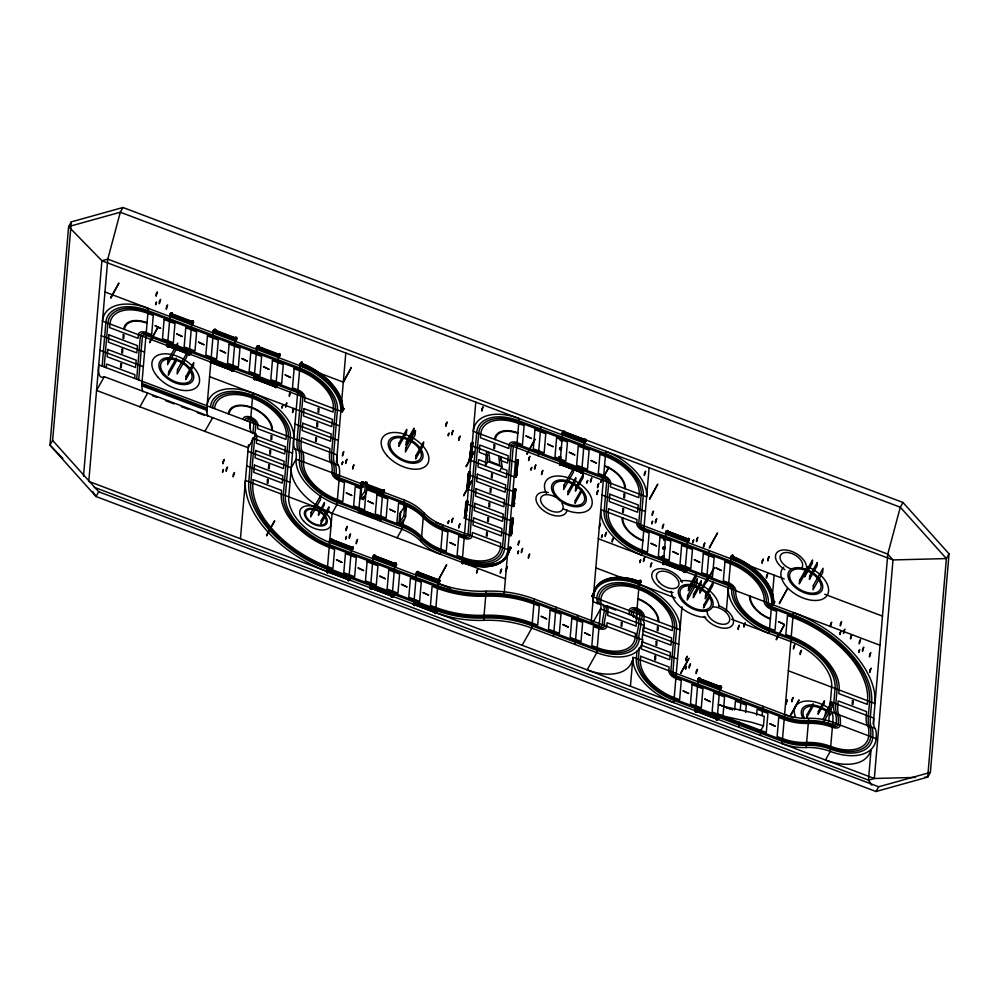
<?xml version="1.0" encoding="UTF-8"?>
<svg xmlns="http://www.w3.org/2000/svg" width="999" height="999" viewBox="0 0 999 999"><rect width="100%" height="100%" fill="white"/><g stroke="black" fill="none" stroke-linecap="round" stroke-linejoin="round"><path stroke-width="1.5" d="M142.907 391.733A54.296 11.364 -69.3 0 1 141.895 385.789L142.083 381.231M104.333 376.673L96.553 390.422L248.227 447.777L255.994 434.028L104.333 376.673A54.296 11.364 -69.3 0 1 98.739 364.835L337.075 454.97A49.076 10.277 -69.3 0 0 338.261 465.259L294.93 448.863A49.076 10.277 -69.3 0 1 293.743 438.573A47.378 27.51 29.5 0 0 252.897 393.057A47.378 27.51 29.5 0 0 207.08 405.806L206.893 410.364A54.296 11.364 -69.3 0 0 207.904 416.321M593.344 597.015L680.007 629.795A47.378 27.51 29.5 0 0 639.16 584.265A47.378 27.51 29.5 0 0 593.344 597.015C590.147 606.605 603.758 599.388 600.574 608.978L596.84 652.684L587.112 669.867A47.378 27.51 29.5 0 0 632.242 660.776M636.675 613.398L636.788 617.482M435.464 612.474A98.152 77.223 4.9 0 0 483.641 620.317A98.152 77.223 4.9 0 1 531.818 628.121L596.84 652.684A47.378 27.51 29.5 0 0 642.657 639.934C640.571 634.939 648.351 621.778 641.158 619.105M207.08 405.806L206.93 407.992L141.933 383.416M62.837 458.379L49.95 445.154L52.622 440.422L71.304 221.878L122.989 207.492L902.984 502.485L949.05 553.846L930.381 772.389L927.696 777.122L876.011 791.508L96.016 496.515L49.95 445.154L68.619 226.611L71.304 221.878M83.504 476.198L101.91 260.751L68.619 226.611L120.305 212.225L900.299 507.217L946.378 558.578L927.696 777.122L924.649 777.197M102.135 366.121L105.869 322.402A43.681 25.362 29.5 0 1 148.102 310.652L299.775 368.007A43.681 25.362 29.5 0 1 337.425 409.977L333.691 453.696M104.158 366.883L107.892 323.177A41.459 24.076 29.5 0 1 147.989 312.013L299.65 369.38A41.459 24.076 29.5 0 1 335.389 409.215L331.656 452.922A49.076 10.277 -69.3 0 0 332.842 463.211M106.194 367.657L106.506 364.011L134.94 374.762L134.628 378.409M136.663 379.17L140.397 335.464A5.919 3.434 29.5 0 1 146.116 333.878L297.789 391.233A5.919 3.434 29.5 0 1 302.897 396.928L299.163 440.634A49.076 10.277 -69.3 0 0 300.337 450.924A49.076 10.277 -69.3 0 1 301.523 461.201A41.459 24.076 29.5 0 0 337.262 501.023L379.158 516.858M138.686 379.945L142.42 336.238A3.696 2.148 29.5 0 1 146.004 335.239L297.665 392.595A3.696 2.148 29.5 0 1 300.861 396.153L297.128 439.86A49.076 10.277 -69.3 0 0 298.314 450.149A49.076 10.277 -69.3 0 1 299.488 460.427A43.681 25.362 29.5 0 0 337.15 502.385L358.816 510.576M141.696 385.739L148.302 308.379A47.378 27.51 29.5 0 0 102.472 321.129L340.809 411.263A47.378 27.51 29.5 0 0 299.962 365.734L288.761 496.865A47.378 27.51 29.5 0 0 329.608 542.395L450.499 588.111M167.108 345.929L167.907 344.405L190.859 353.234L190.072 354.62L167.108 345.929L167.907 344.405M168.556 345.816L167.183 345.142L171.478 346.765M169.73 315.309L192.695 323.988L169.73 315.309L170.517 313.786L193.481 322.465L192.695 323.988M171.204 313.536L172.328 313.137L170.742 316.358L169.793 314.523M167.395 346.703L168.968 343.481L169.668 344.255L168.132 346.978L167.395 346.703L168.968 343.481M167.482 345.704L169.967 316.571M167.944 343.906L190.921 352.447L190.135 353.971M170.554 313.286L193.531 321.978L192.095 323.102C191.995 324.775 190.222 324.101 191.358 322.827L171.166 315.185M168.132 346.978L167.432 346.203M170.742 316.358L172.328 313.137M170.005 316.071L171.591 312.862M188.324 354.62L189.897 351.398L190.597 352.172L189.061 354.895L188.324 354.62L189.897 351.398M189.061 354.895L189.485 353.733L188.749 353.446M189.335 351.623L191.633 324.762M190.934 323.988C192.108 319.668 194.668 320.642 191.671 324.263M190.072 354.62L167.12 345.779M192.745 323.351L193.531 321.978M210.439 362.312L211.239 360.801L234.191 369.63L233.404 371.004L210.439 362.312L211.239 360.801M211.463 363.374C214.46 359.74 211.888 358.766 210.727 363.087L211.501 362.874L210.514 361.526L213.386 362.612M213.062 331.693L236.026 340.372L213.062 331.693L213.848 330.169L236.813 338.861L236.026 340.372M215.659 329.533L214.073 332.742L213.336 332.467L214.922 329.245L215.659 329.533L214.498 331.581L213.112 331.056L220.304 333.616M206.568 411.825L213.299 332.954M211.276 360.302L234.253 368.843L232.817 370.117C232.705 371.778 230.944 371.116 232.08 369.842M213.898 329.67L236.863 338.361L236.076 339.735L234.69 339.21M214.073 332.742L213.386 331.968M213.336 332.467L214.922 329.245M234.266 340.384L235.851 337.163L236.551 337.937L235.002 340.659L234.266 340.384L235.851 337.163M232.667 368.019L234.965 341.159M235.002 340.659L236.588 337.437M232.392 371.278C235.389 367.657 232.817 366.683 231.656 371.004M233.404 371.004L210.452 362.175M236.076 339.735L236.863 338.361M253.771 378.708L254.57 377.185L277.522 386.014L276.748 387.387L253.771 378.708L254.57 377.185M254.483 378.309L253.846 377.922L258.154 379.545M256.393 348.077L279.358 356.768L256.393 348.077L257.18 346.553L280.145 355.244L279.358 356.768M257.879 346.303L258.991 345.916L257.417 349.126L256.681 348.851L256.456 347.29L277.984 355.432M240.447 538.748L248.476 444.767M249.9 428.209L252.897 393.057M254.058 379.483L255.644 376.261L256.331 377.035L254.795 379.757L254.058 379.483L255.644 376.261M254.146 378.484L256.631 349.35M254.608 376.685L277.585 385.227L276.149 386.501M257.23 346.066L280.195 354.745L279.408 356.131L280.195 354.745M254.795 379.757L254.096 378.983M257.417 349.126L257.829 347.964L278.022 355.607M256.681 348.851L258.254 345.642M252.922 433.678L253.796 423.476A3.696 2.148 29.5 0 0 250.599 419.917A3.696 2.148 29.5 0 0 247.028 420.916M274.987 387.387L276.573 384.178L277.26 384.952L275.724 387.674L274.987 387.387L276.573 384.178M277.61 356.768L279.183 353.559L279.882 354.333L278.346 357.043L277.61 356.768L279.183 353.559M275.999 384.403L278.296 357.542M278.346 357.043L278.758 355.881M276.748 387.387L253.783 378.559M342.282 411.825L341.583 411.051L343.132 408.329L343.868 408.603L342.282 411.825L341.708 410.789A47.952 27.847 29.5 0 0 300.374 364.71L299.737 364.323L306.119 366.995A48.189 27.984 29.5 0 1 341.084 402.634M300.012 365.234L301.586 362.025L302.285 362.799L300.749 365.522L300.012 365.234L301.586 362.025M300.499 363.087L301.149 363.336A47.952 27.847 29.5 0 1 342.482 409.415L341.67 411.226M300.749 365.522L302.322 362.3M327.547 570.229L326.748 571.753L327.547 570.229L350.499 579.058L327.535 570.379M327.46 571.353L326.823 570.966M327.035 572.527L328.609 569.305L329.308 570.079L327.772 572.802L327.035 572.527L328.609 569.305M338.261 465.234A49.076 10.277 -69.3 0 1 339.435 475.536L336.963 504.657L332.093 513.249L327.123 571.528A94.755 55.02 29.5 0 1 245.429 480.469L505.432 578.808M336.426 462.637L345.791 352.984M349.126 577.734L327.597 569.592L350.562 578.271L349.126 579.545M330.157 539.597L353.109 548.439L352.335 549.812L329.37 541.121L330.157 539.597L353.122 548.289L352.335 549.812M330.207 538.961L353.171 547.789L330.207 538.961L329.433 540.334L335.14 542.644M327.772 572.802L328.196 571.628M330.382 542.17C333.379 538.548 330.819 537.574 329.645 541.895L330.382 542.17L330.806 541.008M341.883 411.313L341.883 406.855A48.189 27.984 29.5 0 0 341.433 404.058M342.669 409.927L342.657 405.482A48.189 27.984 29.5 0 0 306.893 365.622L301.161 363.186M341.546 411.538L343.132 408.329M347.964 580.431L349.55 577.222L350.237 577.996L348.701 580.719L347.964 580.431L349.55 577.222M351.785 547.265L352.897 546.878L351.311 550.087L350.574 549.812L350.999 548.651M348.701 580.719L348.002 579.944M348.976 577.447L351.273 550.586M351.311 550.087L353.184 547.652M352.16 546.603L350.574 549.812M326.76 571.603L349.725 580.294M359.44 512.25C362.437 508.616 359.865 507.642 358.703 511.963L359.44 512.25L358.466 510.551L359.265 509.028L382.217 517.857L359.265 509.028M363.586 485.414L360.726 484.19L362.113 484.715M362.15 484.215L360.764 483.691L361.563 482.167L384.528 490.859L383.079 492.132M358.629 512.862L361.114 483.716M359.203 509.677L382.167 518.506L359.203 509.677L358.416 511.188L381.381 519.88L382.18 518.356M361.488 482.954L384.453 491.645L383.678 493.019L366.458 486.501M361.563 482.167L360.764 483.691M361.626 487.4L360.814 496.965L363.886 498.126M362.575 481.893L360.989 485.102L361.725 485.377L363.311 482.167L362.575 481.893L361.039 484.602L361.775 484.89M361.725 485.377L363.311 482.167M363.261 499.575L366.458 492.095L367.282 482.542L365.584 481.893L364.76 491.458L359.865 498.289L363.261 499.575L363.499 496.84M365.971 492.245L364.473 509.902L353.634 505.794L355.269 486.675L360.689 488.723L365.584 481.893M370.879 586.613L370.08 588.136L370.879 586.613L393.831 595.454L370.866 586.763M370.791 587.749L370.154 587.35M370.367 588.911L371.953 585.701L372.639 586.475L371.104 589.185L370.367 588.911L371.953 585.701M370.454 587.924L372.939 558.778M372.977 558.279L374.563 555.069L375.262 555.844L373.713 558.566L372.977 558.279L374.563 555.069M370.929 585.976L393.881 594.805L370.929 585.976L370.142 587.499M373.489 555.993L396.441 564.822L395.666 566.196L372.702 557.517L373.489 555.993L396.453 564.672L395.666 566.196M373.551 555.344L396.503 564.185L373.551 555.344L372.752 556.868L377.073 558.354M371.104 589.185L370.404 588.411M380.831 517.332L381.943 516.945L380.369 520.154L379.632 519.88L380.057 518.718M383.129 490.472L384.24 490.084L382.654 493.294L381.918 493.019L382.342 491.858M380.294 521.053L380.482 518.768L402.147 526.972A49.076 38.611 4.9 0 1 421.403 539.448A49.076 38.611 4.9 0 0 440.634 551.935L462.287 560.139A43.681 25.362 29.5 0 0 504.532 548.389L513.249 446.403A3.696 2.148 29.5 0 1 516.82 445.404L603.496 478.184A3.696 2.148 29.5 0 1 606.68 481.73L604.195 510.876A43.681 25.362 29.5 0 0 641.845 552.847L728.508 585.626A3.696 2.148 29.5 0 1 731.705 589.185A43.681 25.362 29.5 0 0 769.355 631.156L791.021 639.348A51.074 29.658 29.5 0 1 835.052 688.436L833.815 702.996A49.076 10.277 -69.3 0 0 834.989 713.286M382.779 491.908L380.607 517.407L402.272 525.599A49.076 38.611 4.9 0 1 421.516 538.086A49.076 38.611 4.9 0 0 440.746 550.574L462.412 558.778A41.459 24.076 29.5 0 0 502.497 547.614L511.213 445.629A5.919 3.434 29.5 0 1 516.945 444.031L603.608 476.81A5.919 3.434 29.5 0 1 608.716 482.505L606.218 511.638A41.459 24.076 29.5 0 0 641.957 551.485L728.633 584.253A5.919 3.434 29.5 0 1 733.728 589.947A41.459 24.076 29.5 0 0 769.467 629.782L791.133 637.974A53.297 30.957 29.5 0 1 837.087 689.198L835.838 703.771A49.076 10.277 -69.3 0 0 837.025 714.06M381.206 516.67L379.632 519.88M381.918 493.019L383.504 489.81M383.678 493.019L366.433 486.351M392.495 594.28L393.618 593.893L392.033 597.102L391.296 596.828L391.72 595.654M394.33 565.034L395.492 562.986L396.228 563.261L394.655 566.483L393.956 565.709M392.033 597.102L393.893 594.667M392.307 593.843L394.605 566.97M392.882 593.606L391.296 596.828M395.492 562.986L393.918 566.196M370.092 587.999L393.057 596.678M395.067 565.309L395.729 565.409M400.749 512.075L399.937 521.628L402.997 522.789L403.234 520.054M402.634 521.291L401.96 529.245L397.09 537.837M403.646 509.527L404.445 500.099L366.521 485.714M404.695 506.555L399.8 513.386L398.988 522.952L403.883 516.121L404.695 506.555L406.393 507.205L405.582 516.77L402.385 524.238L396.965 522.19L398.601 503.059L404.021 505.119A49.076 38.611 4.9 0 1 423.264 517.594M414.21 603.009L413.411 604.532L414.21 603.009L437.162 611.838L414.198 603.146M414.123 604.133L413.486 603.746M413.698 605.294L415.284 602.085L415.971 602.859L414.435 605.581L413.698 605.294L415.284 602.085M413.786 604.308L416.271 575.174M416.321 574.675L417.894 571.453L418.593 572.227L417.058 574.949L416.321 574.675L417.894 571.453M414.26 602.36L437.212 611.201L414.26 602.36L413.474 603.883M416.82 572.377L439.772 581.206L438.998 582.592L416.034 573.901L416.82 572.377L439.785 581.068L438.998 582.592M416.883 571.74L439.847 580.419L416.883 571.74L416.096 573.114L438.399 581.705L437.987 582.867L437.287 582.092L446.665 564.685L438.536 579.832M414.435 605.581L413.736 604.807M417.058 574.949L417.47 573.788M423.676 512.599A49.076 38.611 4.9 0 0 442.919 525.074L440.434 554.22A49.076 38.611 4.9 0 1 421.178 541.745L423.676 512.599A49.076 38.611 4.9 0 0 404.433 500.112M434.627 613.211L436.213 610.002L436.9 610.776L435.364 613.498L434.627 613.211L436.213 610.002M435.364 613.498L434.677 612.724M637.774 617.819C644.954 620.504 637.187 633.653 639.273 638.648A43.681 25.362 29.5 0 1 597.027 650.411L532.03 625.824A98.152 77.223 4.9 0 0 483.841 618.006A98.152 77.223 4.9 0 1 435.664 610.202L437.937 583.366A98.152 77.223 4.9 0 0 486.138 591.183A98.152 77.223 4.9 0 1 534.315 598.988L642.657 639.934M436.95 610.277L435.789 612.325L436.451 612.424M437.25 582.592C438.411 578.259 440.984 579.233 437.987 582.867M465.097 518.431L466.67 515.209L465.934 514.935L466.633 515.709L465.097 518.431L464.36 518.156L466.583 501.011L465.472 516.545L464.485 517.832M466.845 489.011L468.381 486.288L469.118 486.575L467.582 489.285L466.845 489.011L469.068 471.878L467.969 487.4L469.068 471.878M471.316 445.579L470.579 445.304L472.115 442.582L472.852 442.857L471.403 458.616L470.629 460.002L470.492 458.978L470.067 460.152L469.33 459.877L471.553 442.732L470.541 457.33L471.653 456.93L471.278 457.604M464.697 517.919L465.796 502.385M469.455 459.552L471.778 442.819M466.583 501.011L465.472 516.545M471.553 442.732L469.68 459.64M508.853 548.751L508.329 552.996A48.189 27.984 29.5 0 1 468.206 564.16L461.8 561.85L462.45 562.1A47.952 27.847 29.5 0 0 508.816 549.188L509.852 547.464L508.816 549.188M466.758 501.535L467.882 501.136L465.646 518.281L465.509 517.257M465.771 514.248L466.72 503.184M468.007 488.124L468.144 489.135L470.367 472.003L469.243 472.39M468.394 483.591L469.205 474.05L468.094 474.438L468.469 473.776M470.616 457.48L471.141 451.436M471.391 448.426L472.852 442.857M466.046 513.648L466.446 509.015M467.095 501.361L467.832 501.635L466.296 504.358L465.559 504.07L467.145 500.861M468.144 489.135L468.431 485.801L469.168 486.076M469.068 478.321L469.455 473.688M469.168 474.55L468.044 474.937L469.63 471.728M469.33 459.877L470.916 456.655M471.029 455.369L471.428 450.736M472.077 443.081L472.814 443.356L471.278 446.078L470.541 445.791L472.115 442.582M462.013 563.411L463.586 560.189L464.285 560.963L462.749 563.686L462.013 563.411L463.586 560.189M466.695 508.503L462.1 562.412A47.378 27.51 29.5 0 0 507.917 549.662L435.701 522.352M468.668 485.452L467.07 504.133L510.402 520.529M469.068 480.831L471.565 451.511M471.965 446.89L475.786 402.147M509.64 547.377L509.602 547.814A47.952 27.847 29.5 0 1 463.224 560.714L462.574 560.476L468.981 562.787A48.189 27.984 29.5 0 0 509.103 551.623L509.852 547.464M465.434 518.194L467.744 501.461M470.017 472.24L468.918 487.762M470.417 459.915L472.515 443.094M462.749 563.686L464.323 560.476M483.641 620.304L486.138 591.158M500.574 459.652L500.824 456.743L502.085 466.895L499.587 471.316M504.158 593.618L519.118 418.544A47.378 27.51 29.5 0 0 473.301 431.293L646.628 496.84A47.378 27.51 29.5 0 0 605.781 451.311L591.246 621.553M508.616 550.437L510.189 547.227L510.889 548.001L509.353 550.724L508.616 550.437L510.189 547.227M509.902 535.377L511.438 532.654L512.175 532.929L510.639 535.651L509.902 535.377L512.125 518.244L511.026 533.766L512.125 518.244M512.387 506.231L513.923 503.521L514.66 503.796L513.124 506.518L512.387 506.231L514.61 489.098L513.511 504.62L512.512 505.919M515.609 477.372L517.195 474.163L516.458 473.876L517.157 474.65L515.609 477.372L514.872 477.097L517.107 459.965L515.996 475.487L515.009 476.785M512.337 518.319L510.027 535.064L511.476 532.155L512.212 532.442L510.639 535.651M512.737 506.006L514.835 489.185M515.222 476.86L517.32 460.039M509.353 550.724L510.926 547.502M513.124 506.518L514.71 503.296L513.973 503.021L512.425 505.744L513.161 506.018M514.61 489.098L513.511 504.62M517.107 459.965L515.996 475.487M512.3 518.756L513.424 518.369L511.201 535.501L512.087 522.415M513.636 491.67L515.172 488.948L515.909 489.223L513.686 506.356L513.548 505.344M513.673 503.833L514.747 491.271L515.909 489.223M516.858 462.799L516.121 462.525L517.657 459.802L518.394 460.089L516.171 477.222L517.195 462.624M511.201 535.501L511.476 532.155M511.988 526.236L512.387 521.603M511.838 521.578L511.101 521.303L512.687 518.081M513.686 506.356L514.348 498.638M515.784 489.547L514.323 492.445L513.586 492.157L515.172 488.948M516.97 467.957L517.357 463.324M516.82 463.299L516.083 463.024L517.657 459.802M510.976 535.414L513.299 518.681M513.474 506.281L515.571 489.46M515.959 477.135L518.056 460.314M538.299 455.869L540.784 426.735M534.328 598.963L531.83 628.096L522.115 645.279M560.526 458.803L560.626 457.679L558.941 457.03L558.703 458.416L560.389 459.053M559.477 449.425L559.715 448.039L561.401 448.676C562.087 451.76 557.217 447.827 561.301 449.812M560.239 440.434L560.476 439.048L562.162 439.685C562.862 442.757 557.991 438.836 562.062 440.821M559.59 464.285L582.567 472.977L559.59 464.285L560.389 462.762L583.341 471.59L582.567 472.977M559.665 463.499L560.439 462.125L583.404 470.804L581.967 472.09M585.963 440.821L585.177 442.345L562.212 433.653L562.999 432.142L585.963 440.971L562.999 432.142M562.912 433.266L562.275 432.867M561.076 462.512L562.2 462.125L560.614 465.334L559.877 465.059L560.302 463.886M560.152 461.788L562.449 434.927M562.499 434.428L564.073 431.218L564.772 431.993L563.236 434.715L562.499 434.428L564.073 431.218M560.614 465.334L562.2 462.125M561.463 461.838L559.877 465.059M553.508 636.288L555.993 607.155M582.005 470.429L583.129 470.042L581.543 473.251L580.806 472.977L581.231 471.803L561.038 464.173M584.627 439.81L585.739 439.41L584.165 442.619L583.428 442.345L583.841 441.183M581.543 473.251L583.129 470.042M581.83 469.98L584.115 443.119M582.392 469.755L580.806 472.977M585.002 439.135L583.428 442.345M585.177 442.345L562.225 433.516M585.252 441.558L586.026 440.184L563.061 431.493L562.262 433.017M583.341 471.59L582.579 472.827M575.174 644.492L577.659 615.347M591.87 596.453L593.443 593.244L594.143 594.018L592.607 596.74L591.87 596.453L593.443 593.244M592.607 596.74L594.18 593.518M593.156 596.578L593.98 594.767A47.952 27.847 29.5 0 1 640.347 581.868L640.996 582.105L634.59 579.795A48.189 27.984 29.5 0 0 594.467 590.958L593.156 596.578L593.693 592.332A48.189 27.984 29.5 0 1 633.816 581.168L640.222 583.491L641.008 581.967M638.461 583.491L640.047 580.269L640.746 581.043L639.198 583.766L638.461 583.491L640.047 580.269M630.444 686.251L632.941 657.105M636.276 618.006L639.16 584.265M639.198 583.766L638.511 582.991M649.113 467.707L641.645 555.119A47.378 27.51 29.5 0 1 600.811 509.59L784.252 578.97M636.95 651.111L636.326 658.391A43.681 25.362 29.5 0 0 673.975 700.361L782.304 741.333A49.076 38.611 4.9 0 0 806.405 745.242A49.076 38.611 4.9 0 1 830.494 749.15M639.685 619.055L640.059 614.685A3.696 2.148 29.5 0 0 636.863 611.126A3.696 2.148 29.5 0 0 633.291 612.125L633.691 617.107M639.348 647.502L638.349 659.165A41.459 24.076 29.5 0 0 674.088 699L782.429 739.972M641.72 619.817L642.095 615.446A5.919 3.434 29.5 0 0 636.987 609.765A5.919 3.434 29.5 0 0 631.256 611.351L631.368 615.434M662.3 556.281L662.062 557.667L662.3 556.281L663.985 556.93L663.748 558.304M662.824 548.676L663.061 547.29L664.747 547.927C665.446 550.337 661.8 548.963 663.061 547.29M663.598 539.685L663.836 538.299L665.521 538.936C666.221 541.346 662.574 539.959 663.836 538.299M662.949 563.536L663.736 562.012L686.7 570.841L685.913 572.227L662.961 563.386M663.661 563.136L663.011 562.749L673.064 566.545M689.322 540.072L688.536 541.595L665.571 532.904L666.358 531.393L689.31 540.222L666.358 531.393M687.512 541.87L689.048 539.16L688.361 538.386C686.6 539.36 686.613 543.581 687.936 540.709L665.634 532.117M663.236 564.31L664.81 561.088L665.509 561.863L663.973 564.585L663.236 564.31L664.81 561.088M663.311 563.311L665.809 534.178M665.846 533.678L667.432 530.469L668.119 531.243L666.583 533.966L665.846 533.678L667.432 530.469M663.736 562.012L686.7 570.841M663.798 561.376L686.75 570.204L663.798 561.376L662.999 562.899M666.408 530.744L689.36 539.572L666.408 530.744L665.621 532.267M663.973 564.585L663.274 563.811M666.583 533.966L667.007 532.792M684.165 572.227L685.739 569.005L686.438 569.78L684.902 572.502L684.165 572.227L685.739 569.005M681.967 606.78L673.788 702.634A47.378 27.51 29.5 0 1 632.866 658.391M684.902 572.502L684.203 571.728M685.177 569.23L687.474 542.37M686.775 541.595L688.361 538.386M685.913 572.227L686.713 570.704M685.988 571.44L686.763 570.054M688.536 541.595L665.584 532.767M695.092 710.901L695.878 709.527L718.843 718.219L695.866 709.677L695.092 710.901L718.044 719.742L718.843 718.219M695.791 710.651C694.655 711.937 696.415 712.599 696.528 710.938L695.154 710.264M698.538 678.259L697.752 679.782L698.538 678.259L721.503 687.1L698.526 678.408M695.454 710.838L697.939 681.693M697.976 681.193L699.562 677.984L700.249 678.758L698.713 681.48L697.976 681.193L699.562 677.984M706.655 579.707L709.14 550.561M695.928 708.89L718.88 717.719L695.928 708.89L695.142 710.414M698.488 678.908L721.44 687.737L720.666 689.11L697.702 680.431L698.488 678.908L721.44 687.737M698.713 681.48L698.026 680.706M696.103 712.1C699.1 708.466 696.528 707.504 695.366 711.825M717.494 717.195L718.606 716.807L717.032 720.017L716.295 719.742L716.72 718.568M718.905 689.11L720.491 685.901L721.191 686.675L719.642 689.397L718.905 689.11L720.491 685.901M774.7 601.635C769.917 611.588 778.009 594.88 772.389 604.57L772.552 603.808A47.952 27.847 29.5 0 0 731.218 557.742L730.569 557.492L731.355 555.968L737.737 558.641A48.189 27.984 29.5 0 1 773.501 598.513L773.513 602.959L772.514 604.245M717.032 720.017L718.893 717.569M717.307 716.745L719.605 689.884M719.642 689.397L718.955 688.623M726.348 610.901L730.806 558.766A47.378 27.51 29.5 0 1 771.653 604.283M730.843 558.266L732.429 555.044L733.129 555.819L731.58 558.541L730.843 558.266L732.429 555.044M730.569 557.492L731.355 555.968M717.869 716.52L716.295 719.742M731.58 558.541L730.893 557.767M720.666 689.11L721.453 687.587M722.964 716.071L724.587 696.94L713.761 692.844L712.125 711.975L766.295 732.454L767.931 713.336L757.092 709.24L756.593 715.122M726.46 707.779L730.569 708.815M734.677 709.864L735.426 701.036L746.265 705.144L745.629 712.499M738.785 727.222L739.21 722.215M740.209 710.451L741.27 698.076M760.451 735.414L760.876 730.406L763.448 725.848L764.272 716.295L752.609 712.762L725.574 706.842A143.893 113.212 4.9 0 1 718.356 704.457L732.804 709.914M762.137 715.696L762.936 706.281M774.138 575.149L769.155 633.428A47.378 27.51 29.5 0 1 728.321 587.899M772.726 604.333L772.714 599.887A48.189 27.984 29.5 0 0 736.962 560.027L730.581 557.342M830.269 706.293A49.076 10.277 -69.3 0 1 830.431 701.71L873.763 718.106A49.076 10.277 -69.3 0 0 874.937 728.396A49.076 10.277 -69.3 0 1 876.123 738.673A47.378 27.51 29.5 0 1 830.306 751.41A49.076 38.611 4.9 0 0 806.205 747.502L808.703 718.368A49.076 38.611 4.9 0 1 784.615 714.46M825.224 715.521L825.449 712.774L831.505 702.085L831.268 704.832M828.708 721.815L829.245 715.521M829.607 711.263L829.869 708.254M830.032 706.318L831.668 687.15A47.378 27.51 29.5 0 0 790.821 641.62L731.605 619.218M837.874 704.532L838.186 700.898L866.62 711.65L866.308 715.296A49.076 10.277 -69.3 0 0 867.494 725.574A49.076 10.277 -69.3 0 1 868.68 735.851A39.236 22.79 29.5 0 1 830.731 746.403A49.076 38.611 4.9 0 0 806.643 742.494A49.076 38.611 4.9 0 1 782.554 738.586L777.122 736.55L778.758 717.432L784.178 719.48A49.076 38.611 4.9 0 0 808.278 723.388A49.076 38.611 4.9 0 1 832.367 727.284A8.142 4.733 29.5 0 0 840.246 725.087A49.076 10.277 -69.3 0 0 839.06 714.797A49.076 10.277 -69.3 0 1 837.886 704.52M871.028 750.037L868.456 780.119L871.815 785.177M873.238 724.238L887.774 554.108L900.299 507.217L902.984 502.485M404.845 510.814L406.393 507.205M122.989 207.492L120.305 212.225L107.78 259.116L88.786 481.393L874.325 778.483L915.509 777.434M169.78 314.66L170.567 313.137M167.17 345.292L167.957 343.768M169.331 344.43L169.705 343.768M139.897 406.805L147.665 393.057M192.145 321.453L192.52 320.779M192.882 321.728L193.257 321.054M52.622 440.422L98.701 491.783L96.016 496.515L92.67 491.458M190.26 352.347L190.634 351.685M213.112 331.056L213.911 329.533M210.502 361.675L211.288 360.152M211.925 360.552L212.3 359.877M211.501 362.874L211.888 362.2M212.662 360.826L213.037 360.152M232.854 368.456L233.242 367.794M233.591 368.743L233.978 368.069M204.895 431.393L212.662 417.644L211.688 418.069M256.443 347.44L257.243 345.916M258.616 346.591L258.991 345.916M253.833 378.059L254.62 376.548M255.994 377.21L256.381 376.536M279.545 354.508L279.92 353.833M276.923 385.127L277.31 384.453M299.725 364.473L300.512 362.949M300.374 364.71L301.149 363.336M332.093 513.249A47.378 27.51 29.5 0 1 291.258 467.719L296.116 459.14A49.076 10.277 -69.3 0 0 294.93 448.851M343.344 381.655L351.386 367.445L343.256 382.592M342.32 411.326L343.868 408.603M360.714 484.328L361.501 482.804M330.07 540.734L330.432 541.683M330.856 539.348L331.231 538.686M331.593 539.635L331.968 538.961M358.466 510.551L359.253 509.178M359.902 509.428L360.277 508.753M359.478 511.75L359.852 511.076L377.172 517.619M360.639 509.702L361.014 509.028M326.81 571.103L327.597 569.592M328.971 570.254L329.345 569.58M384.24 490.084L382.704 492.807L381.968 492.519M352.522 547.552L352.897 546.878M381.568 517.619L381.943 516.945M382.23 517.719L381.443 519.243L379.67 519.38M349.9 578.171L350.287 577.497M349.712 580.431L350.512 578.908M374.925 556.018L375.299 555.344M372.302 586.65L372.689 585.976M395.854 563.936L396.228 563.261M395.716 565.559L396.516 564.035M469.755 458.703L470.117 459.652M393.231 594.567L393.618 593.893M393.057 596.828L393.843 595.304M469.98 472.677L470.367 472.003M469.942 473.164L469.58 472.215M418.256 572.415L418.631 571.74M467.27 487.849L468.431 485.801M487.862 461.526L485.364 465.934L486.613 451.361L487.862 461.526L502.085 466.895M465.984 502.909L466.333 503.858M466.97 502.834L467.882 501.136M414.86 604.407L416.021 602.36M464.772 516.982L465.134 517.932M464.36 518.156L465.896 515.434M439.185 580.319L439.56 579.657M439.048 581.942L439.847 580.419M518.019 460.751L518.394 460.089M517.969 461.251L517.619 460.302M461.788 562L462.574 560.476M462.45 562.1L463.224 560.714M436.438 612.574L437.225 611.051M437.175 611.688L436.388 613.211L413.424 604.383M516.458 473.876L514.922 476.598L515.659 476.885M514.872 477.097L516.421 474.375M511.525 520.129L511.875 521.078M513.036 519.03L513.424 518.369M512.999 519.53L512.637 518.581M562.212 433.653L562.986 432.28M563.648 433.541L564.81 431.493M559.715 448.039L561.401 448.676M558.941 457.03L560.626 457.679M506.306 568.581L507.405 566.633L506.093 570.953M584.577 441.458L585.739 439.41M599.437 525.624L600.536 523.688L599.238 527.996M593.094 622.19L600.574 608.978L643.905 625.362M665.571 532.904L666.345 531.53M667.782 531.418L668.169 530.744M639.76 582.367L640.784 580.556M664.747 547.927L662.924 547.539M663.985 556.93L662.15 556.53M664.385 563.424L665.546 561.376M688.711 539.335L689.098 538.661M685.326 571.341L686.475 569.293M732.142 557.142L733.166 555.332M699.912 678.933L700.299 678.259M696.565 709.278L696.94 708.603M697.302 709.565L697.677 708.89M721.228 686.176L720.067 688.224L719.33 687.949M720.716 688.473L721.515 686.95M773.963 601.348L772.427 604.07L773.164 604.345M718.231 717.469L718.606 716.807M822.851 719.667L832.542 702.534L832.167 706.93L823.963 721.44M949.05 553.846L946.378 558.578L892.994 559.939L101.91 260.751L107.78 259.116L887.774 554.108L892.994 559.939L874.325 778.483L868.456 780.119L94.306 487.325M876.011 791.508L878.695 786.775L930.381 772.389M604.407 605.806L606.68 605.694L635.114 616.445L636.5 619.592L636.138 626.186L607.704 615.434L608.066 608.841L606.68 605.694M632.842 616.57L635.114 616.445M603.246 604.757C610.426 607.442 602.647 620.591 604.745 625.586A5.919 3.434 29.5 0 1 599.013 627.185L534.015 602.597A98.152 77.223 4.9 0 0 485.814 594.78M635.739 617.057C642.931 619.73 635.152 632.891 637.237 637.886A41.459 24.076 29.5 0 1 597.152 649.038L532.142 624.462A98.152 77.223 4.9 0 0 483.953 616.633M601.972 603.958C607.529 608.616 601.098 618.893 602.709 624.825A3.696 2.148 29.5 0 1 599.125 625.824L534.128 601.236A98.152 77.223 4.9 0 0 485.939 593.418A98.152 77.223 4.9 0 1 437.762 585.614L329.408 544.667A51.074 29.658 29.5 0 1 285.377 495.579L290.359 437.3A43.681 25.362 29.5 0 0 252.71 395.329A43.681 25.362 29.5 0 0 210.464 407.093M763.448 725.848L751.797 722.327L724.762 716.408A143.893 113.212 4.9 0 1 717.544 714.023M565.147 433.953L573.763 437.212M578.071 438.848L582.38 440.472M565.097 434.09L582.405 440.634M171.553 313.361L172.278 313.636M192.482 321.266L193.219 321.553M214.885 329.745L215.622 330.02M235.814 337.662L236.551 337.937M258.217 346.129L258.953 346.416M279.146 354.046L279.882 354.333M301.548 362.525L302.285 362.799M171.229 315.06L178.409 317.769M181.281 318.856L191.321 322.665M226.049 335.789L236.089 339.585M215.946 332.118L220.267 333.753M226.036 335.939L233.254 338.661M170.055 315.584L170.792 315.859M190.984 323.501L191.721 323.776M234.315 339.885L235.052 340.159M256.718 348.351L257.455 348.639M277.647 356.268L278.384 356.556M300.05 364.747L300.786 365.022M561.101 464.036L581.193 471.64M104.97 291.983L343.294 382.13M472.052 445.854L515.384 462.25M602.047 495.029L645.379 511.413M487.724 455.544L479.195 452.322L479.807 445.03L508.254 455.794L507.629 463.074L500.511 460.389M485.676 462.287L478.571 459.602L477.947 466.883L506.381 477.647L507.005 470.354L501.311 468.206M667.382 530.956L668.119 531.243M688.311 538.873L689.048 539.16M732.392 555.544L733.129 555.819M343.082 408.828L343.818 409.103M470.879 457.155L471.615 457.43M731.343 556.118L731.992 556.368A47.952 27.847 29.5 0 1 773.326 602.434L773.513 602.959M669.942 533.753L679.982 537.549M682.854 538.636L687.162 540.272M665.896 533.191L666.633 533.466M686.825 541.096L687.562 541.383M174.35 347.852L184.403 351.66M219.118 364.785L229.171 368.594M262.45 381.181L273.938 385.514M169.992 346.353L172.877 347.452M177.21 349.088L184.415 351.81M219.093 364.922L229.196 368.743M262.425 381.318L273.963 385.676M470.804 460.427L514.135 476.823M824.699 594.268L882.467 616.121M188.361 354.121L189.098 354.395M231.693 370.504L232.43 370.791M663.736 539.435L665.421 540.072M515.134 489.448L515.871 489.722M468.294 473.251L466.97 488.698M101.236 335.701L144.568 352.085M209.565 376.673L339.56 425.836M469.567 475L512.899 491.383M662.961 548.426L664.66 549.063M662.2 557.417L663.885 558.054M773.925 601.848L774.662 602.122M675.936 567.632L684.552 570.891M665.834 563.96L684.59 571.053M99.987 350.262L143.319 366.658M294.992 424.013L338.324 440.409M468.319 489.572L511.65 505.956M598.314 538.736L879.982 645.254M141.895 384.627L206.893 409.215M141.895 385.789L206.893 410.364M152.472 395.679L156.806 397.315M165.472 400.599L174.138 403.871M181.356 406.605L188.586 409.328M197.253 412.612L204.47 415.347M640.009 580.769L640.746 581.043M509.94 534.877L510.676 535.164M292.495 453.159L252.547 438.049L248.813 481.755A91.059 52.872 29.5 0 0 327.31 569.255L435.639 610.227M465.834 518.706L509.165 535.102M595.829 567.869L621.828 577.709M624.712 578.796L675.274 597.914M362.537 482.38L363.274 482.667M383.466 490.297L384.203 490.584M363.648 484.627L296.116 459.14A47.378 27.51 29.5 0 0 336.963 504.657L401.96 529.245A49.076 38.611 4.9 0 1 421.203 541.733M366.483 485.851L380.906 491.308M363.811 487.087L339.248 477.797A3.696 2.148 29.5 0 1 336.064 474.238A49.076 10.277 -69.3 0 0 334.877 463.961A49.076 10.277 -69.3 0 1 333.691 453.683M366.695 488.174L404.245 502.385M360.801 487.362L339.136 479.17A5.919 3.434 29.5 0 1 334.028 473.476A49.076 10.277 -69.3 0 0 332.854 463.186M366.583 489.547L404.133 503.746A49.076 38.611 4.9 0 1 423.376 516.233A49.076 38.611 4.9 0 0 442.619 528.708L464.273 536.925A5.919 3.434 29.5 0 0 470.005 535.327L478.708 433.341A41.459 24.076 29.5 0 1 518.806 422.177L605.469 454.957A41.459 24.076 29.5 0 1 641.208 494.792L638.723 523.938A5.919 3.434 29.5 0 0 643.831 529.62L730.494 562.4A41.459 24.076 29.5 0 1 766.233 602.235A5.919 3.434 29.5 0 0 771.34 607.929L793.006 616.121A88.836 51.586 29.5 0 1 869.592 701.485L868.343 716.058A49.076 10.277 -69.3 0 0 869.517 726.348A49.076 10.277 -69.3 0 1 870.703 736.625A41.459 24.076 29.5 0 1 830.619 747.764M364.76 491.458L366.458 492.095M510.152 547.727L510.889 548.001M247.914 451.336L291.258 467.719M508.653 549.949L509.39 550.224M403.883 516.121L405.582 516.77M593.406 593.731L594.143 594.018M591.908 595.966L592.644 596.241M246.678 465.909L290.01 482.292M788.336 670.766L874.999 703.533A94.755 55.02 29.5 0 0 793.318 612.487L782.117 743.606A49.076 38.611 4.9 0 0 806.218 747.514M359.915 510.951L377.597 517.682M608.666 607.417L615.771 610.114M463.548 560.689L464.285 560.963M678.758 644.355L642.869 630.794L643.181 627.147L671.628 637.899L671.003 645.179L642.569 634.427M462.05 562.912L462.787 563.186M830.469 708.728A49.076 10.277 -69.3 0 0 831.605 712.012L874.949 728.383M641.633 645.354L677.522 658.928M876.135 738.661L832.791 722.265A49.076 38.611 4.9 0 0 808.703 718.356M338.049 543.593L348.114 547.552M381.381 559.989L392.894 564.485M697.764 679.645L704.907 682.492M707.791 683.578L717.894 687.399M350.624 549.313L351.361 549.6M416.358 574.175L417.095 574.462M437.287 582.092L438.024 582.367M634.065 657.542L793.268 717.744M437.624 587L329.295 546.028A53.297 30.957 29.5 0 1 283.341 494.817L288.324 436.538A41.459 24.076 29.5 0 0 252.585 396.703A41.459 24.076 29.5 0 0 212.487 407.854M784.29 718.119L675.961 677.147A5.919 3.434 29.5 0 1 670.853 671.453L674.587 627.747A41.459 24.076 29.5 0 0 638.848 587.899A41.459 24.076 29.5 0 0 598.751 599.063L599.163 604.058M435.876 607.492L430.457 605.444L432.092 586.326L437.512 588.374A98.152 77.223 4.9 0 0 485.701 596.191A98.152 77.223 4.9 0 1 533.878 603.995L539.31 606.018L537.687 625.137L532.267 623.089A98.152 77.223 4.9 0 0 484.065 615.272A98.152 77.223 4.9 0 1 435.889 607.467M435.764 608.866L327.435 567.894A88.836 51.586 29.5 0 1 250.849 482.529L255.831 424.25A5.919 3.434 29.5 0 0 250.724 418.556A5.919 3.434 29.5 0 0 244.992 420.142M349.5 577.722L350.237 577.996M331.119 572.589L341.171 576.548M375.899 589.522L391.683 595.491M416.296 604.957L435.052 612.05M700.848 712.574L713.835 717.482M327.073 572.027L327.809 572.302M391.333 596.328L392.07 596.615M695.404 711.325L696.141 711.613M716.333 719.243L717.07 719.517M98.701 491.783L878.695 786.775M597.539 603.958L596.728 598.289A43.681 25.362 29.5 0 1 638.973 586.538A43.681 25.362 29.5 0 1 676.623 628.508L672.889 672.215A3.696 2.148 29.5 0 0 676.073 675.774L784.415 716.745A49.076 38.611 4.9 0 0 808.503 720.654A49.076 38.611 4.9 0 1 832.592 724.562A3.696 2.148 29.5 0 0 836.175 723.551A49.076 10.277 -69.3 0 0 835.002 713.261M629.345 614.672L629.22 610.589A8.142 4.733 29.5 0 1 637.1 608.391A8.142 4.733 29.5 0 1 644.118 616.221L643.806 619.855L672.252 630.619L672.552 626.972A39.236 22.79 29.5 0 0 638.736 589.273A39.236 22.79 29.5 0 0 600.786 599.825L600.911 603.92M498.688 455.931L499.825 465.172L489.885 461.413L488.748 452.172M170.479 359.041A17.208 9.99 29.5 0 1 191.97 377.709A17.208 9.99 29.5 0 1 167.283 377.035A17.208 9.99 29.5 0 1 169.231 359.003M795.579 717.195A26.061 15.135 29.5 0 1 802.472 701.623A26.061 15.135 29.5 0 1 829.07 708.416M803.146 718.506A19.018 11.051 29.5 0 1 806.705 705.544A19.018 11.051 29.5 0 1 827.309 710.776M828.283 711.513A19.018 11.051 29.5 0 1 830.943 713.898M804.632 718.493A17.208 9.99 29.5 0 1 807.729 706.817A17.208 9.99 29.5 0 1 826.185 711.276M828.483 713.099A17.208 9.99 29.5 0 1 830.481 715.072M483.953 616.683A98.152 77.223 4.9 0 1 435.776 608.841M485.826 594.83A98.152 77.223 4.9 0 1 437.637 586.975M784.839 569.667A16.933 9.84 29.5 0 1 781.168 550.237A16.933 9.84 29.5 0 1 806.168 564.847M790.709 568.806A12.363 7.18 29.5 0 1 780.144 556.281A12.363 7.18 29.5 0 1 793.968 554.457A12.363 7.18 29.5 0 1 802.11 567.307M806.106 566.083A26.061 15.135 29.5 0 1 828.121 593.344A26.061 15.135 29.5 0 1 796.59 594.867A26.061 15.135 29.5 0 1 783.716 567.157M807.454 569.817A19.018 11.051 29.5 0 1 819.467 592.894A19.018 11.051 29.5 0 1 789.597 580.918A19.018 11.051 29.5 0 1 806.33 569.368M807.592 571.041A17.208 9.99 29.5 0 1 817.981 591.858A17.208 9.99 29.5 0 1 791.046 580.844A17.208 9.99 29.5 0 1 806.23 570.479M316.508 509.478A12.55 7.293 29.5 0 1 325.974 524.388A12.55 7.293 29.5 0 1 306.631 518.831A12.55 7.293 29.5 0 1 313.511 508.616M718.93 605.856A16.933 9.84 29.5 0 1 731.018 626.548A16.933 9.84 29.5 0 1 704.183 616.408M713.336 606.868A12.363 7.18 29.5 0 1 729.27 617.007A12.363 7.18 29.5 0 1 719.755 623.826A12.363 7.18 29.5 0 1 707.117 611.313M673.026 592.482A16.933 9.84 29.5 0 1 652.697 579.32A16.933 9.84 29.5 0 1 662.387 568.731A16.933 9.84 29.5 0 1 682.142 582.517M705.843 617.332A26.061 15.135 29.5 0 1 671.253 591.358M680.431 580.956A26.061 15.135 29.5 0 1 695.242 582.479M696.49 582.917A26.061 15.135 29.5 0 1 718.98 606.53M420.254 450.736A17.208 9.99 29.5 0 1 403.796 460.039A17.208 9.99 29.5 0 1 392.682 439.198A17.208 9.99 29.5 0 1 419.692 449.675M593.194 596.141A47.952 27.847 29.5 0 1 639.572 583.241M214.523 408.628A39.236 22.79 29.5 0 1 252.472 398.064A39.236 22.79 29.5 0 1 286.288 435.764L285.989 439.41L257.542 428.658L257.854 425.012A8.142 4.733 29.5 0 0 250.836 417.182A8.142 4.733 29.5 0 0 242.957 419.38M229.108 414.135A23.289 13.524 29.5 0 1 251.636 407.879A23.289 13.524 29.5 0 1 271.703 430.257M228.371 413.861A24.088 13.986 29.5 0 1 251.673 407.38A24.088 13.986 29.5 0 1 272.44 430.532M255.994 434.028A54.296 11.364 -69.3 0 1 254.957 434.478M251.248 432.704A54.296 11.364 -69.3 0 1 250.412 422.202M124.513 329.458A23.289 13.524 29.5 0 1 147.028 323.189M123.776 329.183A24.088 13.986 29.5 0 1 147.078 322.702M637.899 599.075A23.289 13.524 29.5 0 1 657.966 621.453M637.936 598.588A24.088 13.986 29.5 0 1 658.703 621.74M770.429 618.606A23.289 13.524 29.5 0 1 750.349 596.228M770.379 619.105A24.088 13.986 29.5 0 1 749.612 595.953M642.919 540.309A23.289 13.524 29.5 0 1 622.839 517.932M642.869 540.796A24.088 13.986 29.5 0 1 622.102 517.644M604.52 466.133A23.289 13.524 29.5 0 1 624.6 488.511M604.557 465.634A24.088 13.986 29.5 0 1 625.337 488.786M495.329 439.622A23.289 13.524 29.5 0 1 517.857 433.354M494.592 439.348A24.088 13.986 29.5 0 1 517.894 432.854M566.957 509.902A16.933 9.84 29.5 0 1 551.935 514.935A16.933 9.84 29.5 0 1 536.063 500.087A16.933 9.84 29.5 0 1 548.326 492.47M561.975 503.271A12.363 7.18 29.5 0 1 554.158 511.825A12.363 7.18 29.5 0 1 540.546 499.088A12.363 7.18 29.5 0 1 555.407 497.127M546.353 493.394A26.061 15.135 29.5 0 1 563.686 476.61A26.061 15.135 29.5 0 1 592.207 502.609A26.061 15.135 29.5 0 1 563.249 508.803M574.388 483.741A19.018 11.051 29.5 0 1 580.794 506.181A19.018 11.051 29.5 0 1 552.035 490.584A19.018 11.051 29.5 0 1 573.301 483.154M402.372 524.25A49.076 38.611 4.9 0 1 421.628 536.725M870.579 750.911A47.378 27.51 29.5 0 1 825.449 760.002L830.306 751.41L832.791 722.265A49.076 10.277 -69.3 0 0 831.618 711.987M404.245 502.397A49.076 38.611 4.9 0 1 423.501 514.86M303.559 461.95A39.236 22.79 29.5 0 0 337.387 499.65L342.807 501.698L344.43 482.579L339.023 480.531A8.142 4.733 29.5 0 1 331.993 472.702A49.076 10.277 -69.3 0 0 330.819 462.425M423.476 514.872A49.076 38.611 4.9 0 0 442.732 527.347L464.385 535.551A3.696 2.148 29.5 0 0 467.969 534.552L476.685 432.567A43.681 25.362 29.5 0 1 518.931 420.816L605.594 453.596A43.681 25.362 29.5 0 1 643.244 495.566L640.759 524.7A3.696 2.148 29.5 0 0 643.943 528.259L730.606 561.038A43.681 25.362 29.5 0 1 768.268 603.009A3.696 2.148 29.5 0 0 771.453 606.568L793.119 614.76A91.059 52.872 29.5 0 1 871.615 702.26L870.379 716.832A49.076 10.277 -69.3 0 0 871.553 727.11A49.076 10.277 -69.3 0 1 872.739 737.387A43.681 25.362 29.5 0 1 830.506 749.138M423.239 517.607A49.076 38.611 4.9 0 0 442.495 530.082L447.902 532.142L446.278 551.261L440.859 549.213A49.076 38.611 4.9 0 1 421.615 536.738M303.559 461.963A49.076 10.277 -69.3 0 0 302.385 451.66A49.076 10.277 -69.3 0 1 301.198 441.383L301.498 437.762L329.932 448.514L329.633 452.16A49.076 10.277 -69.3 0 0 330.806 462.437M806.518 743.855A49.076 38.611 4.9 0 1 830.606 747.776M832.479 725.911A5.919 3.434 29.5 0 0 838.211 724.312A49.076 10.277 -69.3 0 0 837.037 714.035M808.391 722.002A49.076 38.611 4.9 0 1 832.479 725.923M806.518 743.88A49.076 38.611 4.9 0 1 782.429 739.959M808.391 722.027A49.076 38.611 4.9 0 1 784.302 718.106M110.889 297.29L110.814 298.214L118.931 283.067L110.889 297.29M107.742 349.438L107.13 356.73L135.564 367.482L136.189 360.202L107.742 349.438M108.991 334.877L108.367 342.158L136.813 352.909L137.425 345.629L108.991 334.877M109.927 323.938L109.615 327.585L138.049 338.336L138.362 334.702A8.142 4.733 29.5 0 1 146.241 332.505L151.661 334.553L153.284 315.434L147.877 313.386A39.236 22.79 29.5 0 0 109.927 323.938M120.817 363.786L120.504 367.432L121.241 367.707L121.553 364.061L120.817 363.786M122.065 349.213L121.753 352.859L122.49 353.134L122.802 349.5L122.065 349.213M123.314 334.64L123.002 338.286L123.739 338.561L124.051 334.927L123.314 334.64M149.725 341.783L149.638 342.719L157.767 327.56L149.725 341.783M156.306 293.818L156.106 296.191L157.417 291.87L156.306 293.818M155.819 303.209L155.682 304.782L156.556 301.91L155.819 303.209M155.207 325.774L160.577 328.321L155.207 325.774M159.503 301.348L159.303 303.721L160.614 299.413L159.503 301.348M164.123 319.53L162.487 338.649L173.327 342.744L174.95 323.626L164.123 319.53M166.508 306.893L166.309 309.265L167.607 304.945L166.508 306.893M167.957 360.227L167.582 364.623L177.285 347.49L177.66 343.082L167.957 360.227M168.656 371.715L168.356 375.199L176.011 361.65L176.311 358.179L168.656 371.715M176.873 333.966L182.243 336.513L176.873 333.966M177.497 369.568L177.123 373.976L186.813 356.83L187.188 352.435L177.497 369.568M185.789 327.722L184.153 346.853L194.992 350.949L196.616 331.818L185.789 327.722M186.064 376.211L185.764 379.682L193.419 366.146L193.719 362.662L186.064 376.211M198.539 342.158L203.908 344.705L198.539 342.158M207.455 335.914L205.819 355.045L216.658 359.141L218.294 340.01L207.455 335.914M220.205 350.349L225.574 352.897L220.205 350.349M229.121 344.118L227.485 363.236L238.324 367.332L239.96 348.214L229.121 344.118M223.189 461.388L222.977 463.761L224.288 459.44L223.189 461.388M222.69 470.779L222.552 472.352L223.426 469.48L222.69 470.779M226.386 468.918L226.174 471.291L227.485 466.983L226.386 468.918M241.87 358.554L247.24 361.089L241.87 358.554M233.379 474.463L233.179 476.835L234.478 472.515L233.379 474.463M250.786 352.31L249.151 371.428L259.99 375.524L261.626 356.406L250.786 352.31M253.184 479.645L252.884 483.291A86.613 50.3 29.5 0 0 327.547 566.52L332.967 568.568L334.59 549.45L329.183 547.402A55.519 32.243 29.5 0 1 281.318 494.043L281.631 490.409L253.184 479.645M254.433 465.084L253.808 472.365L282.255 483.116L282.867 475.836L254.433 465.084M255.682 450.512L255.057 457.792L283.491 468.556L284.116 461.263L255.682 450.512M256.918 435.939L256.306 443.219L284.74 453.983L285.364 446.69L256.918 435.939M263.536 366.745L268.906 369.28L263.536 366.745M272.452 360.502L270.816 379.62L281.656 383.716L283.291 364.598L272.452 360.502M267.507 479.42L267.195 483.066L267.932 483.341L268.244 479.707L267.507 479.42M268.756 464.86L268.444 468.494L269.181 468.781L269.493 465.134L268.756 464.86M269.992 450.287L269.68 453.921L270.417 454.208L270.729 450.561L269.992 450.287M271.241 435.714L270.929 439.36L271.666 439.635L271.978 435.989L271.241 435.714M266.658 534.915L266.583 535.851L274.7 520.691L266.658 534.915M282.068 406.63L281.943 408.216L282.804 405.332L282.068 406.63M285.202 374.937L290.572 377.485L285.202 374.937M285.764 404.782L285.564 407.155L286.863 402.834L285.764 404.782M289.498 393.918L289.298 396.291L290.597 391.97L289.498 393.918M294.118 368.693L292.482 387.824L297.902 389.872A8.142 4.733 29.5 0 1 304.92 397.689L304.608 401.336L333.054 412.088L333.366 408.441A39.236 22.79 29.5 0 0 299.538 370.741L294.118 368.693M292.757 410.314L292.557 412.687L293.856 408.379L292.757 410.314M302.747 423.189L302.123 430.469L330.557 441.233L331.181 433.941L302.747 423.189M303.996 408.616L303.371 415.909L331.805 426.66L332.43 419.38L303.996 408.616M315.821 437.537L315.509 441.171L316.246 441.458L316.558 437.812L315.821 437.537M317.058 422.964L316.745 426.61L317.495 426.885L317.794 423.239L317.058 422.964M318.306 408.391L317.994 412.038L318.731 412.312L319.043 408.678L318.306 408.391M311.101 512.512L310.714 516.92L320.417 499.787L320.791 495.379L311.101 512.512M318.693 512.687L318.469 515.297L324.213 505.132L324.438 502.534L318.693 512.687M321.266 520.392L320.966 523.876L328.634 510.327L328.921 506.855L321.266 520.392M342.682 453.621L342.47 455.994L343.781 451.673L342.682 453.621M342.182 462.999L342.045 464.585L342.919 461.713L342.182 462.999M336.513 559.79L341.883 562.337L336.513 559.79M345.879 461.151L345.666 463.524L346.978 459.203L345.879 461.151M346.353 492.919L351.723 495.467L346.353 492.919M346.266 528.309L346.066 530.681L347.365 526.373L346.266 528.309M345.779 537.699L345.642 539.285L346.503 536.401L345.779 537.699M345.429 553.546L343.793 572.664L354.633 576.76L356.268 557.642L345.429 553.546M352.872 466.683L352.672 469.055L353.971 464.747L352.872 466.683M349.463 535.851L349.263 538.224L350.562 533.903L349.463 535.851M356.468 541.383L356.256 543.756L357.567 539.435L356.468 541.383M358.179 567.981L363.549 570.529L358.179 567.981M368.019 501.111L373.389 503.658L368.019 501.111M367.095 561.738L365.459 580.869L376.298 584.964L377.934 565.834L367.095 561.738M376.935 494.867L375.299 513.998L386.138 518.094L387.762 498.963L376.935 494.867M379.845 576.173L385.214 578.721L379.845 576.173M389.685 509.303L395.055 511.85L389.685 509.303M399.113 442.894L398.813 446.366L406.468 432.829L406.768 429.358L399.113 442.894M388.761 569.929L387.125 589.06L397.964 593.156L399.6 574.025L388.761 569.929M405.794 447.614L405.419 452.023L415.109 434.877L415.484 430.482L405.794 447.614M406.356 441.72L406.056 445.204L413.723 431.668L414.011 428.184L406.356 441.72M401.511 584.365L406.88 586.913L401.511 584.365M415.959 455.494L415.671 458.966L423.326 445.429L423.626 441.958L415.959 455.494M410.427 578.134L408.791 597.252L419.63 601.348L421.266 582.23L410.427 578.134M423.176 592.569L428.546 595.104L423.176 592.569M446.078 423.926L445.879 426.298L447.177 421.978L446.078 423.926M448.351 434.315L448.214 435.901L449.075 433.017L448.351 434.315M452.035 432.467L451.835 434.84L453.134 430.519L452.035 432.467M448.214 521.953L448.076 523.538L448.951 520.654L448.214 521.953M449.825 542.482L455.194 545.017L449.825 542.482M451.91 520.104L451.698 522.477L453.009 518.156L451.91 520.104M459.028 437.999L458.828 440.372L460.139 436.051L459.028 437.999M458.903 525.636L458.703 528.009L460.002 523.701L458.903 525.636M458.741 536.238L457.105 555.357L462.525 557.405A39.236 22.79 29.5 0 0 500.474 546.853L500.786 543.206L472.34 532.455L472.028 536.088A8.142 4.733 29.5 0 1 464.16 538.286L458.741 536.238M463.836 494.917L463.761 495.841L471.878 480.694L463.836 494.917M466.321 465.821L466.246 466.745L474.363 451.598L466.321 465.821M481.98 408.716L481.78 411.089L483.079 406.78L481.98 408.716M473.588 517.882L472.964 525.162L501.398 535.926L502.022 528.633L473.588 517.882M474.837 503.309L474.213 510.601L502.647 521.353L503.271 514.073L474.837 503.309M476.073 488.748L475.449 496.028L503.896 506.78L504.52 499.5L476.073 488.748M477.322 474.175L476.698 481.456L505.132 492.207L505.756 484.927L477.322 474.175M480.744 434.103L480.432 437.749L508.866 448.501L509.178 444.867A8.142 4.733 29.5 0 1 517.057 442.669L522.477 444.717L524.113 425.599L518.693 423.551A39.236 22.79 29.5 0 0 480.744 434.103M476.785 570.791L476.585 573.164L477.897 568.843L476.785 570.791M486.663 532.23L486.351 535.864L487.087 536.151L487.4 532.504L486.663 532.23M487.899 517.657L487.599 521.303L488.336 521.578L488.648 517.932L487.899 517.657M489.148 503.084L488.836 506.73L489.572 507.005L489.885 503.371L489.148 503.084M490.397 488.511L490.084 492.157L490.821 492.445L491.133 488.798L490.397 488.511M491.633 473.951L491.333 477.584L492.07 477.872L492.382 474.225L491.633 473.951M494.13 444.805L493.818 448.451L494.555 448.726L494.867 445.092L494.13 444.805M500.511 570.953L500.312 573.326L501.61 569.005L500.511 570.953M526.023 435.939L531.393 438.474L526.023 435.939M518.394 542.794L518.194 545.167L519.492 540.846L518.394 542.794M517.894 552.185L517.769 553.758L518.631 550.886L517.894 552.185M527.047 453.396L526.96 454.333L535.089 439.185L527.047 453.396M528.821 458.216L528.621 460.589L529.92 456.281L528.821 458.216M521.59 550.324L521.391 552.697L522.689 548.389L521.59 550.324M531.093 468.618L530.956 470.192L531.818 467.32L531.093 468.618M534.94 429.695L533.304 448.813L544.143 452.909L545.779 433.791L534.94 429.695M534.777 466.758L534.577 469.13L535.876 464.822L534.777 466.758M528.583 555.869L528.384 558.241L529.682 553.921L528.583 555.869M541.783 472.302L541.57 474.675L542.882 470.354L541.783 472.302M547.689 444.13L553.059 446.665L547.689 444.13M541.221 616.358L546.603 618.893L541.221 616.358M556.605 437.887L554.969 457.005L565.809 461.101L567.444 441.983L556.605 437.887M550.149 610.114L548.513 629.233L559.353 633.329L560.976 614.21L550.149 610.114M563.985 485.139L563.611 489.535L573.314 472.402L573.688 467.994L563.985 485.139M569.355 452.322L574.725 454.87L569.355 452.322M568.144 491.283L567.844 494.767L575.511 481.218L575.811 477.747L568.144 491.283M562.899 624.55L568.269 627.097L562.899 624.55M578.271 446.078L576.635 465.209L587.474 469.305L589.11 450.174L578.271 446.078M575.686 487.712L575.387 491.183L583.054 477.647L583.354 474.163L575.686 487.712M575.287 500.437L575.037 503.284L581.318 492.182L581.568 489.335L575.287 500.437M571.815 618.306L570.179 637.437L581.018 641.533L582.642 622.402L571.815 618.306M587.037 481.643L586.9 483.229L587.762 480.357L587.037 481.643M591.021 460.514L596.391 463.061L591.021 460.514M590.721 479.795L590.521 482.167L591.82 477.847L590.721 479.795M584.565 632.742L589.934 635.289L584.565 632.742M599.937 454.27L598.301 473.401L603.721 475.449A8.142 4.733 29.5 0 1 610.739 483.266L610.426 486.913L638.873 497.664L639.185 494.03A39.236 22.79 29.5 0 0 605.357 456.318L599.937 454.27M597.09 492.132L596.89 494.505L598.189 490.197L597.09 492.132M597.714 485.339L597.514 487.712L598.813 483.391L597.714 485.339M600.886 481.443L600.811 482.38L608.928 467.232L600.886 481.443M593.481 626.498L591.845 645.629L597.265 647.677A39.236 22.79 29.5 0 0 635.214 637.112L635.526 633.466L607.08 622.714L606.768 626.361A8.142 4.733 29.5 0 1 598.901 628.546L593.481 626.498M601.71 536.026L601.573 537.599L602.434 534.727L601.71 536.026M605.394 534.165L605.194 536.538L606.493 532.23L605.394 534.165M608.566 508.766L608.254 512.412A39.236 22.79 29.5 0 0 642.082 550.112L647.489 552.16L649.125 533.041L643.706 530.993A8.142 4.733 29.5 0 1 636.688 523.164L637 519.517L608.566 508.766M609.815 494.193L609.19 501.486L637.624 512.237L638.249 504.957L609.815 494.193M612.387 539.71L612.187 542.082L613.486 537.762L612.387 539.71M622.877 508.541L622.577 512.187L623.314 512.462L623.626 508.816L622.877 508.541M624.125 493.968L623.813 497.614L624.55 497.889L624.862 494.255L624.125 493.968M621.403 622.489L621.091 626.136L621.828 626.41L622.14 622.764L621.403 622.489M644.53 473.164L644.33 475.536L645.641 471.216L644.53 473.164M639.997 561.013L639.872 562.599L640.734 559.715L639.997 561.013M643.693 559.165L643.493 561.538L644.792 557.217L643.693 559.165M649.725 498.376L649.637 499.313L657.767 484.165L649.725 498.376M652.422 513.024L652.222 515.397L653.521 511.088L652.422 513.024M651.935 522.415L651.798 524L652.672 521.116L651.935 522.415M640.696 656.281L640.384 659.927A39.236 22.79 29.5 0 0 674.213 697.627L679.632 699.675L681.256 680.556L675.848 678.508A8.142 4.733 29.5 0 1 668.818 670.679L669.13 667.045L640.696 656.281M641.945 641.72L641.321 649L669.755 659.752L670.379 652.472L641.945 641.72M651.036 543.381L656.418 545.916L651.036 543.381M650.686 564.697L650.486 567.07L651.785 562.762L650.686 564.697M655.619 520.566L655.419 522.939L656.73 518.618L655.619 520.566M659.964 537.137L658.329 556.256L669.155 560.352L670.791 541.233L659.964 537.137M662.624 526.098L662.424 528.471L663.723 524.163L662.624 526.098M655.019 656.056L654.707 659.702L655.444 659.977L655.756 656.343L655.019 656.056M656.256 641.495L655.943 645.129L656.68 645.416L656.992 641.77L656.256 641.495M657.504 626.922L657.192 630.556L657.929 630.844L658.241 627.197L657.504 626.922M672.702 551.573L678.084 554.12L672.702 551.573M681.63 545.329L679.994 564.447L690.833 568.556L692.457 549.425L681.63 545.329M680.956 672.514L680.881 673.451L688.998 658.304L680.956 672.514M687.662 595.604L687.287 600.012L696.977 582.879L697.352 578.471L687.662 595.604M688.698 587.237L688.398 590.721L696.053 577.172L696.353 573.701L688.698 587.237M693.044 541.121L692.906 542.694L693.768 539.822L693.044 541.121M683.179 690.896L688.548 693.443L683.179 690.896M694.38 559.765L699.75 562.312L694.38 559.765M686.163 658.179L685.963 660.551L687.262 656.231L686.163 658.179M685.676 667.569L685.539 669.155L686.4 666.271L685.676 667.569M696.728 539.26L696.528 541.633L697.826 537.325L696.728 539.26M693.618 594.205L693.318 597.689L700.973 584.153L701.273 580.669L693.618 594.205M689.36 665.709L689.16 668.081L690.459 663.773L689.36 665.709M703.721 544.805L703.521 547.177L704.819 542.857L703.721 544.805M692.095 684.652L690.459 703.771L701.298 707.879L702.921 688.748L692.095 684.652M700.137 590.409L699.899 593.156L705.943 582.467L706.181 579.72L700.137 590.409M703.296 553.521L701.66 572.652L712.499 576.748L714.123 557.617L703.296 553.521M696.353 671.253L696.153 673.626L697.452 669.305L696.353 671.253M703.783 605.182L703.546 607.929L709.59 597.24L709.827 594.492L703.783 605.182M706.343 581.68L706.268 582.617L714.385 567.469L706.343 581.68M709.49 547.127L709.415 548.051L717.532 532.904L709.49 547.127M705.569 595.342L705.269 598.813L712.936 585.277L713.236 581.793L705.569 595.342M704.844 699.088L710.214 701.635L704.844 699.088M716.046 567.956L721.415 570.504L716.046 567.956M724.962 561.725L723.326 580.844L728.746 582.892A8.142 4.733 29.5 0 1 735.764 590.721A39.236 22.79 29.5 0 0 769.592 628.421L774.999 630.469L776.635 611.351L771.216 609.29A8.142 4.733 29.5 0 1 764.198 601.473A39.236 22.79 29.5 0 0 730.381 563.773L724.962 561.725M738.323 627.11L738.124 629.482L739.422 625.174L738.323 627.11M744.105 624.75L743.905 627.122L745.204 622.802L744.105 624.75M762.262 560.901L762.05 563.274L763.361 558.965L762.262 560.901M766.608 575.786L766.408 578.159L767.707 573.838L766.608 575.786M768.044 558.528L767.844 560.901L769.143 556.593L768.044 558.528M776.423 638.873L776.335 639.81L784.465 624.662L776.423 638.873M779.507 602.709L779.432 603.646L787.549 588.498L779.507 602.709M769.842 723.676L775.212 726.211L769.842 723.676M778.546 621.678L783.928 624.225L778.546 621.678M787.474 615.446L785.838 634.565L791.258 636.613A55.519 32.243 29.5 0 1 839.123 689.972L838.81 693.606L867.244 704.357L867.557 700.724A86.613 50.3 29.5 0 0 792.894 617.494L787.474 615.446M786.25 701.798L786.051 704.17L787.349 699.862L786.25 701.798M793.643 646.665L793.443 649.038L794.742 644.73L793.643 646.665M799.575 580.394L799.275 583.878L806.942 570.342L807.242 566.858L799.575 580.394M792.045 699.425L791.845 701.798L793.144 697.489L792.045 699.425M791.021 714.148L790.946 715.072L799.063 699.924L791.021 714.148M804.894 573.501L804.595 576.972L812.262 563.436L812.562 559.964L804.894 573.501M800.349 652.21L800.149 654.582L801.448 650.274L800.349 652.21M809.689 575.973L809.39 579.457L817.045 565.909L817.344 562.437L809.689 575.973M813.361 585.389L812.986 589.797L822.676 572.664L823.051 568.256L813.361 585.389M807.117 714.472L806.892 717.22L812.936 706.53L813.174 703.783L807.117 714.472M818.356 711.5L818.131 714.248L824.175 703.546L824.412 700.799L818.356 711.5M830.581 624.125L830.381 626.498L831.68 622.177L830.581 624.125M840.521 623.538L840.321 625.911L841.62 621.59L840.521 623.538M840.034 632.916L839.897 634.502L840.758 631.63L840.034 632.916M843.718 631.068L843.518 633.441L844.817 629.12L843.718 631.068M850.723 636.613L850.511 638.973L851.822 634.665L850.723 636.613M852.497 700.674L852.184 704.307L852.934 704.595L853.233 700.948L852.497 700.674M859.465 641.483L859.265 643.856L860.564 639.547L859.465 641.483M858.978 650.873L858.84 652.459L859.714 649.575L858.978 650.873M862.661 649.025L862.462 651.398L863.76 647.077L862.661 649.025M869.667 654.557L869.455 656.93L870.766 652.609L869.667 654.557M869.954 670.117L869.754 672.489L871.053 668.181L869.954 670.117M560.664 439.585L561.888 440.284L560.739 439.51M561.713 438.449L562.325 438.798L561.738 438.411M559.89 448.576L561.113 449.275L559.89 448.576M560.938 447.452L561.55 447.789L560.938 447.452M559.128 457.579L560.352 458.266L559.203 457.492M560.164 456.443L560.776 456.793L560.264 456.381M664.01 538.836L665.234 539.535L664.085 538.761M665.059 537.699L665.671 538.049L665.059 537.699M663.249 547.827L664.472 548.526L663.249 547.827M664.298 546.703L664.909 547.04L664.385 546.628M662.474 556.83L663.698 557.517L662.474 556.83M663.523 555.694L664.135 556.043L663.611 555.631M157.904 377.147A26.061 15.135 29.5 0 0 198.389 385.04A26.061 15.135 29.5 0 0 170.879 354.383A26.061 15.135 29.5 0 0 157.904 377.147M163.299 374.775A19.018 11.051 29.5 0 0 192.857 380.532A19.018 11.051 29.5 0 0 172.777 358.142A19.018 11.051 29.5 0 0 163.299 374.775M303.696 521.153A17.195 9.99 29.5 0 0 330.419 526.361A17.195 9.99 29.5 0 0 312.262 506.118A17.195 9.99 29.5 0 0 303.696 521.153M308.092 519.355A11.351 6.593 29.5 0 0 325.724 522.802A11.351 6.593 29.5 0 0 313.736 509.428A11.351 6.593 29.5 0 0 308.092 519.355M659.203 582.242A12.363 7.18 29.5 0 0 678.421 585.988A12.363 7.18 29.5 0 0 665.359 571.44A12.363 7.18 29.5 0 0 659.203 582.242M682.704 601.523A19.018 11.051 29.5 0 0 712.25 607.292A19.018 11.051 29.5 0 0 692.17 584.902A19.018 11.051 29.5 0 0 682.704 601.523M683.94 601.186A17.208 9.99 29.5 0 0 710.676 606.393A17.208 9.99 29.5 0 0 692.507 586.151A17.208 9.99 29.5 0 0 683.94 601.186M387.2 455.819A26.061 15.135 29.5 0 0 427.684 463.711A26.061 15.135 29.5 0 0 400.174 433.042A26.061 15.135 29.5 0 0 387.2 455.819M392.595 453.434A19.018 11.051 29.5 0 0 422.152 459.203A19.018 11.051 29.5 0 0 402.073 436.813A19.018 11.051 29.5 0 0 392.595 453.434M557.155 496.615A17.208 9.99 29.5 0 0 583.891 501.823A17.208 9.99 29.5 0 0 565.721 481.58A17.208 9.99 29.5 0 0 557.155 496.615"/></g></svg>
